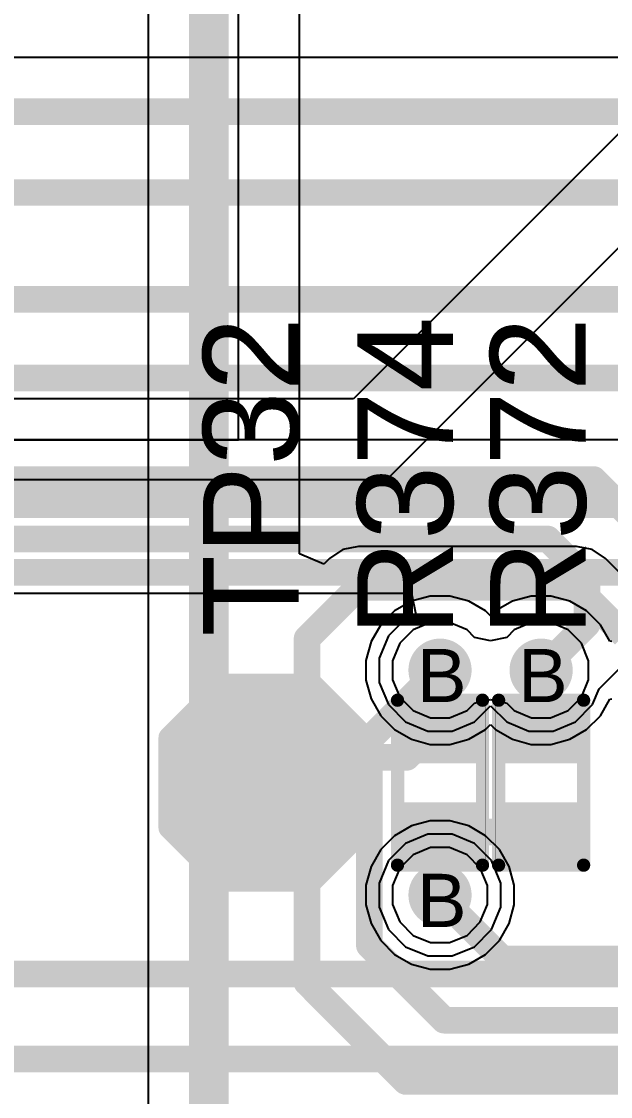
# Model space of a CAD drawing. Header units: inches. Extents: x 0 to 5379, y 0 to 5429.
# Drawn here: x 182.49 to 188.12, y 141.1 to 151.37 of the extents above; entities that cross this region are included whole.
import ezdxf

# ---------------------------------------------------------------- set-up
doc = ezdxf.new("R2010")
doc.units = ezdxf.units.IN
for name, color, linetype in [('Bottom Layer', 5, 'Continuous'), ('Bottom Solder', 6, 'Continuous'), ('Drill Drawing', 1, 'Continuous'), ('GND01', 16, 'Continuous'), ('GND02', 76, 'Continuous'), ('PWR', 156, 'Continuous'), ('SIG 01', 90, 'Continuous'), ('Top Layer', 1, 'Continuous'), ('Top Overlay', 2, 'Continuous'), ('Top Paste', 8, 'Continuous'), ('Top Solder', 216, 'Continuous'), ('Via Holes', 16, 'Continuous')]:
    doc.layers.add(name, color=color, linetype=linetype)
doc.styles.add('Arial', font='', dxfattribs={"height": 0.2})
doc.styles.get('Arial').set_extended_font_data('Arial')

# ---------------------------------------------------------------- blocks, each defined once
blk = doc.blocks.new('T__________167')
at = {"layer": 'Top Layer'}
blk.add_hatch(color=1, dxfattribs=at).paths.add_polyline_path([(0.381, 0.762), (-0.381, 0.762), (-0.762, 0.381), (-0.762, -0.381), (-0.381, -0.762), (0.381, -0.762), (0.762, -0.381), (0.762, 0.381)])
at = {"layer": 'Top Paste'}
blk.add_hatch(color=8, dxfattribs=at).paths.add_polyline_path([(0.381, 0.762), (-0.381, 0.762), (-0.762, 0.381), (-0.762, -0.381), (-0.381, -0.762), (0.381, -0.762), (0.762, -0.381), (0.762, 0.381)])
at = {"layer": 'Top Solder'}
blk.add_hatch(color=216, dxfattribs=at).paths.add_polyline_path([(0.432, 0.864), (-0.432, 0.864), (-0.864, 0.432), (-0.864, -0.432), (-0.432, -0.864), (0.432, -0.864), (0.864, -0.432), (0.864, 0.432)])
at = {"layer": 'Top Overlay'}
for points in [[(-0.432, 0.94, 0.2, 0.2, 0), (-0.94, 0.432, 0.2, 0.2, 0)], [(-0.432, 0.94, 0.2, 0.2, 0), (0.432, 0.94, 0.2, 0.2, 0)], [(0.432, 0.94, 0.2, 0.2, 0), (0.94, 0.432, 0.2, 0.2, 0)], [(-0.94, 0.432, 0.2, 0.2, 0), (-0.94, -0.432, 0.2, 0.2, 0)], [(0.94, 0.432, 0.2, 0.2, 0), (0.94, -0.432, 0.2, 0.2, 0)], [(-0.94, -0.432, 0.2, 0.2, 0), (-0.432, -0.94, 0.2, 0.2, 0)], [(0.94, -0.432, 0.2, 0.2, 0), (0.432, -0.94, 0.2, 0.2, 0)], [(-0.432, -0.94, 0.2, 0.2, 0), (0.432, -0.94, 0.2, 0.2, 0)]]:
    blk.add_lwpolyline(points, format="xyseb", dxfattribs=at)
for points in [[(-0.482, 0.94, 0.1, 0.1, 1), (-0.382, 0.94, 0.1, 0.1, 1)], [(-0.482, 0.94, 0.1, 0.1, 1), (-0.382, 0.94, 0.1, 0.1, 1)], [(0.382, 0.94, 0.1, 0.1, 1), (0.482, 0.94, 0.1, 0.1, 1)], [(0.382, 0.94, 0.1, 0.1, 1), (0.482, 0.94, 0.1, 0.1, 1)], [(-0.99, 0.432, 0.1, 0.1, 1), (-0.89, 0.432, 0.1, 0.1, 1)], [(-0.99, 0.432, 0.1, 0.1, 1), (-0.89, 0.432, 0.1, 0.1, 1)], [(0.89, 0.432, 0.1, 0.1, 1), (0.99, 0.432, 0.1, 0.1, 1)], [(0.89, 0.432, 0.1, 0.1, 1), (0.99, 0.432, 0.1, 0.1, 1)], [(-0.99, -0.432, 0.1, 0.1, 1), (-0.89, -0.432, 0.1, 0.1, 1)], [(-0.99, -0.432, 0.1, 0.1, 1), (-0.89, -0.432, 0.1, 0.1, 1)], [(0.89, -0.432, 0.1, 0.1, 1), (0.99, -0.432, 0.1, 0.1, 1)], [(0.89, -0.432, 0.1, 0.1, 1), (0.99, -0.432, 0.1, 0.1, 1)], [(-0.482, -0.94, 0.1, 0.1, 1), (-0.382, -0.94, 0.1, 0.1, 1)], [(-0.482, -0.94, 0.1, 0.1, 1), (-0.382, -0.94, 0.1, 0.1, 1)], [(0.382, -0.94, 0.1, 0.1, 1), (0.482, -0.94, 0.1, 0.1, 1)], [(0.382, -0.94, 0.1, 0.1, 1), (0.482, -0.94, 0.1, 0.1, 1)]]:
    blk.add_lwpolyline(points, format="xyseb", close=True, dxfattribs=at)
blk = doc.blocks.new('R___0402_397')
at = {"layer": 'Top Layer'}
for points in [[(-0.699, -0.318), (-0.699, 0.318), (-0.241, 0.318), (-0.241, -0.318)], [(0.241, -0.318), (0.241, 0.318), (0.699, 0.318), (0.699, -0.318)]]:
    blk.add_hatch(color=1, dxfattribs=at).paths.add_polyline_path(points)
at = {"layer": 'Top Paste'}
for points in [[(-0.699, -0.318), (-0.699, 0.318), (-0.241, 0.318), (-0.241, -0.318)], [(0.241, -0.318), (0.241, 0.318), (0.699, 0.318), (0.699, -0.318)]]:
    blk.add_hatch(color=8, dxfattribs=at).paths.add_polyline_path(points)
at = {"layer": 'Top Solder'}
for points in [[(-0.754, -0.373), (-0.754, 0.373), (-0.186, 0.373), (-0.186, -0.373)], [(0.186, -0.373), (0.186, 0.373), (0.754, 0.373), (0.754, -0.373)]]:
    blk.add_hatch(color=216, dxfattribs=at).paths.add_polyline_path(points)
at = {"layer": 'Top Overlay'}
for points in [[(-0.787, 0.406, 0.127, 0.127, 0), (0.787, 0.406, 0.127, 0.127, 0)], [(-0.787, 0.406, 0.127, 0.127, 0), (-0.787, -0.406, 0.127, 0.127, 0)], [(0.787, 0.406, 0.127, 0.127, 0), (0.787, -0.406, 0.127, 0.127, 0)], [(-0.787, -0.406, 0.127, 0.127, 0), (0.787, -0.406, 0.127, 0.127, 0)], [(-0.813, -0.432, 0.00323, 0.00323, 0), (0.813, -0.432, 0.00323, 0.00323, 0)]]:
    blk.add_lwpolyline(points, format="xyseb", dxfattribs=at)
for points in [[(-0.819, 0.406, 0.0635, 0.0635, 1), (-0.756, 0.406, 0.0635, 0.0635, 1)], [(-0.819, 0.406, 0.0635, 0.0635, 1), (-0.756, 0.406, 0.0635, 0.0635, 1)], [(0.756, 0.406, 0.0635, 0.0635, 1), (0.819, 0.406, 0.0635, 0.0635, 1)], [(0.756, 0.406, 0.0635, 0.0635, 1), (0.819, 0.406, 0.0635, 0.0635, 1)], [(-0.819, -0.406, 0.0635, 0.0635, 1), (-0.756, -0.406, 0.0635, 0.0635, 1)], [(-0.819, -0.406, 0.0635, 0.0635, 1), (-0.756, -0.406, 0.0635, 0.0635, 1)], [(0.756, -0.406, 0.0635, 0.0635, 1), (0.819, -0.406, 0.0635, 0.0635, 1)], [(0.756, -0.406, 0.0635, 0.0635, 1), (0.819, -0.406, 0.0635, 0.0635, 1)], [(-0.814, -0.432, 0.00161, 0.00161, 1), (-0.812, -0.432, 0.00161, 0.00161, 1)], [(0.812, -0.432, 0.00161, 0.00161, 1), (0.814, -0.432, 0.00161, 0.00161, 1)]]:
    blk.add_lwpolyline(points, format="xyseb", close=True, dxfattribs=at)
blk = doc.blocks.new('R___0402_399')
at = {"layer": 'Top Layer'}
for points in [[(-0.699, -0.318), (-0.699, 0.317), (-0.241, 0.317), (-0.241, -0.318)], [(0.241, -0.318), (0.241, 0.317), (0.699, 0.317), (0.699, -0.318)]]:
    blk.add_hatch(color=1, dxfattribs=at).paths.add_polyline_path(points)
at = {"layer": 'Top Paste'}
for points in [[(-0.699, -0.318), (-0.699, 0.317), (-0.241, 0.317), (-0.241, -0.318)], [(0.241, -0.318), (0.241, 0.317), (0.699, 0.317), (0.699, -0.318)]]:
    blk.add_hatch(color=8, dxfattribs=at).paths.add_polyline_path(points)
at = {"layer": 'Top Solder'}
for points in [[(-0.754, -0.373), (-0.754, 0.373), (-0.186, 0.373), (-0.186, -0.373)], [(0.186, -0.373), (0.186, 0.373), (0.754, 0.373), (0.754, -0.373)]]:
    blk.add_hatch(color=216, dxfattribs=at).paths.add_polyline_path(points)
at = {"layer": 'Top Overlay'}
for points in [[(0.787, 0.406, 0.127, 0.127, 0), (-0.787, 0.406, 0.127, 0.127, 0)], [(-0.787, -0.406, 0.127, 0.127, 0), (-0.787, 0.406, 0.127, 0.127, 0)], [(0.787, -0.406, 0.127, 0.127, 0), (0.787, 0.406, 0.127, 0.127, 0)], [(0.787, -0.406, 0.127, 0.127, 0), (-0.787, -0.406, 0.127, 0.127, 0)], [(0.813, -0.432, 0.00323, 0.00323, 0), (-0.813, -0.432, 0.00323, 0.00323, 0)]]:
    blk.add_lwpolyline(points, format="xyseb", dxfattribs=at)
for points in [[(-0.819, 0.406, 0.0635, 0.0635, 1), (-0.756, 0.406, 0.0635, 0.0635, 1)], [(-0.819, 0.406, 0.0635, 0.0635, 1), (-0.756, 0.406, 0.0635, 0.0635, 1)], [(0.756, 0.406, 0.0635, 0.0635, 1), (0.819, 0.406, 0.0635, 0.0635, 1)], [(0.756, 0.406, 0.0635, 0.0635, 1), (0.819, 0.406, 0.0635, 0.0635, 1)], [(-0.819, -0.406, 0.0635, 0.0635, 1), (-0.756, -0.406, 0.0635, 0.0635, 1)], [(-0.819, -0.406, 0.0635, 0.0635, 1), (-0.756, -0.406, 0.0635, 0.0635, 1)], [(0.756, -0.406, 0.0635, 0.0635, 1), (0.819, -0.406, 0.0635, 0.0635, 1)], [(0.756, -0.406, 0.0635, 0.0635, 1), (0.819, -0.406, 0.0635, 0.0635, 1)], [(-0.814, -0.432, 0.00161, 0.00161, 1), (-0.812, -0.432, 0.00161, 0.00161, 1)], [(0.812, -0.432, 0.00161, 0.00161, 1), (0.814, -0.432, 0.00161, 0.00161, 1)]]:
    blk.add_lwpolyline(points, format="xyseb", close=True, dxfattribs=at)

msp = doc.modelspace()

# ---------------------------------------------------------------- hatches: boundary and pattern name
at = {"layer": 'Bottom Layer'}
h = msp.add_hatch(color=5, dxfattribs=at)
edge = h.paths.add_edge_path()
edge.add_arc((186.491, 145.172), 0.2, 0, 360)
h = msp.add_hatch(color=5, dxfattribs=at)
edge = h.paths.add_edge_path()
edge.add_arc((187.457, 145.172), 0.2, 0, 360)
h = msp.add_hatch(color=5, dxfattribs=at)
edge = h.paths.add_edge_path()
edge.add_arc((186.491, 143.025), 0.2, 0, 360)
at = {"layer": 'Bottom Solder'}
h = msp.add_hatch(color=6, dxfattribs=at)
edge = h.paths.add_edge_path()
edge.add_arc((186.491, 145.172), 0.302, 0, 360)
h = msp.add_hatch(color=6, dxfattribs=at)
edge = h.paths.add_edge_path()
edge.add_arc((187.457, 145.172), 0.302, 0, 360)
h = msp.add_hatch(color=6, dxfattribs=at)
edge = h.paths.add_edge_path()
edge.add_arc((186.491, 143.025), 0.302, 0, 360)
at = {"layer": 'GND01'}
h = msp.add_hatch(color=16, dxfattribs=at)
edge = h.paths.add_edge_path()
edge.add_arc((186.491, 145.172), 0.2, 0, 360)
h = msp.add_hatch(color=16, dxfattribs=at)
edge = h.paths.add_edge_path()
edge.add_arc((187.457, 145.172), 0.2, 0, 360)
h = msp.add_hatch(color=16, dxfattribs=at)
edge = h.paths.add_edge_path()
edge.add_arc((186.491, 143.025), 0.2, 0, 360)
at = {"layer": 'GND02'}
h = msp.add_hatch(color=76, dxfattribs=at)
edge = h.paths.add_edge_path()
edge.add_arc((186.491, 145.172), 0.2, 0, 360)
h = msp.add_hatch(color=76, dxfattribs=at)
edge = h.paths.add_edge_path()
edge.add_arc((187.457, 145.172), 0.2, 0, 360)
h = msp.add_hatch(color=76, dxfattribs=at)
edge = h.paths.add_edge_path()
edge.add_arc((186.491, 143.025), 0.2, 0, 360)
at = {"layer": 'PWR'}
h = msp.add_hatch(color=156, dxfattribs=at)
edge = h.paths.add_edge_path()
edge.add_arc((186.491, 145.172), 0.2, 0, 360)
h = msp.add_hatch(color=156, dxfattribs=at)
edge = h.paths.add_edge_path()
edge.add_arc((187.457, 145.172), 0.2, 0, 360)
h = msp.add_hatch(color=156, dxfattribs=at)
edge = h.paths.add_edge_path()
edge.add_arc((186.491, 143.025), 0.2, 0, 360)
at = {"layer": 'SIG 01'}
h = msp.add_hatch(color=90, dxfattribs=at)
edge = h.paths.add_edge_path()
edge.add_arc((186.491, 145.172), 0.2, 0, 360)
h = msp.add_hatch(color=90, dxfattribs=at)
edge = h.paths.add_edge_path()
edge.add_arc((187.457, 145.172), 0.2, 0, 360)
h = msp.add_hatch(color=90, dxfattribs=at)
edge = h.paths.add_edge_path()
edge.add_arc((186.491, 143.025), 0.2, 0, 360)
at = {"layer": 'Top Layer'}
h = msp.add_hatch(color=1, dxfattribs=at)
edge = h.paths.add_edge_path()
edge.add_arc((186.491, 145.172), 0.2, 0, 360)
h = msp.add_hatch(color=1, dxfattribs=at)
edge = h.paths.add_edge_path()
edge.add_arc((187.457, 145.172), 0.2, 0, 360)
h = msp.add_hatch(color=1, dxfattribs=at)
edge = h.paths.add_edge_path()
edge.add_arc((186.491, 143.025), 0.2, 0, 360)
at = {"layer": 'Top Solder'}
h = msp.add_hatch(color=216, dxfattribs=at)
edge = h.paths.add_edge_path()
edge.add_arc((186.491, 145.172), 0.302, 0, 360)
h = msp.add_hatch(color=216, dxfattribs=at)
edge = h.paths.add_edge_path()
edge.add_arc((187.457, 145.172), 0.302, 0, 360)
h = msp.add_hatch(color=216, dxfattribs=at)
edge = h.paths.add_edge_path()
edge.add_arc((186.491, 143.025), 0.302, 0, 360)
at = {"layer": 'Via Holes'}
h = msp.add_hatch(color=7, dxfattribs=at)
edge = h.paths.add_edge_path()
edge.add_arc((186.491, 145.172), 0.1, 0, 360)
h = msp.add_hatch(color=7, dxfattribs=at)
edge = h.paths.add_edge_path()
edge.add_arc((187.457, 145.172), 0.1, 0, 360)
h = msp.add_hatch(color=7, dxfattribs=at)
edge = h.paths.add_edge_path()
edge.add_arc((186.491, 143.025), 0.1, 0, 360)

# ---------------------------------------------------------------- linework, layer by layer
at = {"layer": 'Bottom Layer'}
for p, q in [((189.96, 152.058), (185.664, 147.762)), ((185.982, 146.993), (190.729, 151.74)), ((185.664, 147.762), (135.367, 147.762)), ((135.048, 146.993), (185.982, 146.993)), ((186.398, 145.88), (186.218, 145.831)), ((186.585, 145.88), (186.398, 145.88)), ((186.765, 145.831), (186.585, 145.88)), ((187.363, 145.88), (187.183, 145.831)), ((187.55, 145.88), (187.363, 145.88)), ((187.73, 145.831), (187.55, 145.88)), ((186.218, 145.831), (186.057, 145.738)), ((186.926, 145.738), (186.765, 145.831)), ((187.183, 145.831), (187.022, 145.738)), ((187.891, 145.738), (187.73, 145.831)), ((186.057, 145.738), (185.925, 145.606)), ((186.974, 145.69), (186.926, 145.738)), ((187.022, 145.738), (186.974, 145.69)), ((188.023, 145.606), (187.891, 145.738)), ((185.925, 145.606), (185.832, 145.445)), ((188.114, 145.45), (188.023, 145.606)), ((188.134, 145.445), (188.114, 145.45)), ((185.832, 145.445), (185.783, 145.265)), ((185.783, 145.265), (185.783, 145.078)), ((185.783, 145.078), (185.832, 144.898)), ((185.832, 144.898), (185.925, 144.737)), ((188.023, 144.737), (188.114, 144.894)), ((188.114, 144.894), (188.134, 144.898)), ((185.925, 144.737), (186.057, 144.605)), ((187.891, 144.605), (188.023, 144.737)), ((186.926, 144.605), (186.974, 144.653)), ((186.974, 144.653), (187.022, 144.605)), ((186.057, 144.605), (186.218, 144.512)), ((186.765, 144.512), (186.926, 144.605)), ((187.022, 144.605), (187.183, 144.512)), ((187.73, 144.512), (187.891, 144.605)), ((186.218, 144.512), (186.398, 144.464)), ((186.398, 144.464), (186.585, 144.464)), ((186.585, 144.464), (186.765, 144.512)), ((187.183, 144.512), (187.363, 144.464)), ((187.363, 144.464), (187.55, 144.464)), ((187.55, 144.464), (187.73, 144.512)), ((186.398, 143.733), (186.218, 143.685)), ((186.585, 143.733), (186.398, 143.733)), ((186.765, 143.685), (186.585, 143.733)), ((186.218, 143.685), (186.057, 143.591)), ((186.926, 143.591), (186.765, 143.685)), ((186.057, 143.591), (185.925, 143.46)), ((187.058, 143.46), (186.926, 143.591)), ((185.925, 143.46), (185.832, 143.298)), ((187.151, 143.298), (187.058, 143.46)), ((185.832, 143.298), (185.783, 143.118)), ((187.199, 143.118), (187.151, 143.298)), ((185.783, 143.118), (185.783, 142.932)), ((187.199, 142.932), (187.199, 143.118)), ((185.783, 142.932), (185.832, 142.752)), ((187.151, 142.752), (187.199, 142.932)), ((185.832, 142.752), (185.925, 142.59)), ((187.058, 142.59), (187.151, 142.752)), ((185.925, 142.59), (186.057, 142.458)), ((186.926, 142.458), (187.058, 142.59)), ((186.057, 142.458), (186.218, 142.365)), ((186.765, 142.365), (186.926, 142.458)), ((186.218, 142.365), (186.398, 142.317)), ((186.398, 142.317), (186.585, 142.317)), ((186.585, 142.317), (186.765, 142.365))]:
    msp.add_line(p, q, dxfattribs=at)
at = {"layer": 'GND01'}
for p, q in [((186.234, 145.557), (186.107, 145.429)), ((186.401, 145.626), (186.234, 145.557)), ((186.582, 145.626), (186.401, 145.626)), ((186.749, 145.557), (186.582, 145.626)), ((186.82, 145.485), (186.749, 145.557)), ((187.2, 145.557), (187.128, 145.485)), ((187.366, 145.626), (187.2, 145.557)), ((187.547, 145.626), (187.366, 145.626)), ((187.714, 145.557), (187.547, 145.626)), ((187.842, 145.429), (187.714, 145.557)), ((186.974, 145.451), (186.82, 145.485)), ((187.128, 145.485), (186.974, 145.451)), ((186.107, 145.429), (186.037, 145.262)), ((187.911, 145.262), (187.842, 145.429)), ((186.037, 145.262), (186.037, 145.081)), ((187.911, 145.081), (187.911, 145.262)), ((186.037, 145.081), (186.107, 144.914)), ((187.842, 144.914), (187.911, 145.081)), ((186.107, 144.914), (186.234, 144.787)), ((186.749, 144.787), (186.82, 144.858)), ((186.82, 144.858), (186.974, 144.893)), ((186.974, 144.893), (187.128, 144.858)), ((187.128, 144.858), (187.2, 144.787)), ((187.714, 144.787), (187.842, 144.914)), ((186.234, 144.787), (186.401, 144.718)), ((186.582, 144.718), (186.749, 144.787)), ((187.2, 144.787), (187.366, 144.718)), ((187.547, 144.718), (187.714, 144.787)), ((186.401, 144.718), (186.582, 144.718)), ((187.366, 144.718), (187.547, 144.718)), ((186.234, 143.41), (186.107, 143.282)), ((186.401, 143.479), (186.234, 143.41)), ((186.582, 143.479), (186.401, 143.479)), ((186.749, 143.41), (186.582, 143.479)), ((186.876, 143.282), (186.749, 143.41)), ((186.107, 143.282), (186.037, 143.115)), ((186.945, 143.115), (186.876, 143.282)), ((186.037, 143.115), (186.037, 142.935)), ((186.945, 142.935), (186.945, 143.115)), ((186.037, 142.935), (186.107, 142.768)), ((186.876, 142.768), (186.945, 142.935)), ((186.107, 142.768), (186.234, 142.64)), ((186.749, 142.64), (186.876, 142.768)), ((186.234, 142.64), (186.401, 142.571)), ((186.582, 142.571), (186.749, 142.64)), ((186.401, 142.571), (186.582, 142.571))]:
    msp.add_line(p, q, dxfattribs=at)
at = {"layer": 'GND02'}
for p, q in [((186.234, 145.557), (186.107, 145.429)), ((186.401, 145.626), (186.234, 145.557)), ((186.582, 145.626), (186.401, 145.626)), ((186.749, 145.557), (186.582, 145.626)), ((186.82, 145.485), (186.749, 145.557)), ((187.2, 145.557), (187.128, 145.485)), ((187.366, 145.626), (187.2, 145.557)), ((187.547, 145.626), (187.366, 145.626)), ((187.714, 145.557), (187.547, 145.626)), ((187.842, 145.429), (187.714, 145.557)), ((186.974, 145.451), (186.82, 145.485)), ((187.128, 145.485), (186.974, 145.451)), ((186.107, 145.429), (186.037, 145.262)), ((187.911, 145.262), (187.842, 145.429)), ((186.037, 145.262), (186.037, 145.081)), ((187.911, 145.081), (187.911, 145.262)), ((186.037, 145.081), (186.107, 144.914)), ((187.842, 144.914), (187.911, 145.081)), ((186.107, 144.914), (186.234, 144.787)), ((186.749, 144.787), (186.82, 144.858)), ((186.82, 144.858), (186.974, 144.893)), ((186.974, 144.893), (187.128, 144.858)), ((187.128, 144.858), (187.2, 144.787)), ((187.714, 144.787), (187.842, 144.914)), ((186.234, 144.787), (186.401, 144.718)), ((186.582, 144.718), (186.749, 144.787)), ((187.2, 144.787), (187.366, 144.718)), ((187.547, 144.718), (187.714, 144.787)), ((186.401, 144.718), (186.582, 144.718)), ((187.366, 144.718), (187.547, 144.718)), ((186.234, 143.41), (186.107, 143.282)), ((186.401, 143.479), (186.234, 143.41)), ((186.582, 143.479), (186.401, 143.479)), ((186.749, 143.41), (186.582, 143.479)), ((186.876, 143.282), (186.749, 143.41)), ((186.107, 143.282), (186.037, 143.115)), ((186.945, 143.115), (186.876, 143.282)), ((186.037, 143.115), (186.037, 142.935)), ((186.945, 142.935), (186.945, 143.115)), ((186.037, 142.935), (186.107, 142.768)), ((186.876, 142.768), (186.945, 142.935)), ((186.107, 142.768), (186.234, 142.64)), ((186.749, 142.64), (186.876, 142.768)), ((186.234, 142.64), (186.401, 142.571)), ((186.582, 142.571), (186.749, 142.64)), ((186.401, 142.571), (186.582, 142.571))]:
    msp.add_line(p, q, dxfattribs=at)
at = {"layer": 'PWR'}
for p, q in [((183.701, 194.103), (183.701, 136.299)), ((185.148, 146.282), (185.148, 159.69)), ((185.382, 146.185), (185.148, 146.282)), ((185.562, 146.323), (185.436, 146.239)), ((185.711, 146.353), (185.562, 146.323)), ((187.796, 146.353), (185.711, 146.353)), ((187.945, 146.323), (187.796, 146.353)), ((188.071, 146.239), (187.945, 146.323)), ((185.436, 146.239), (185.382, 146.185)), ((188.528, 145.782), (188.071, 146.239))]:
    msp.add_line(p, q, dxfattribs=at)
for points in [[(184.282, 136.601, 0.381, 0.381, 0), (184.282, 160.299, 0.381, 0.381, 0)], [(185.221, 145.474, 0.254, 0.254, 0), (185.711, 145.964, 0.254, 0.254, 0)], [(185.711, 145.964, 0.254, 0.254, 0), (187.796, 145.964, 0.254, 0.254, 0)], [(187.796, 145.964, 0.254, 0.254, 0), (188.253, 145.507, 0.254, 0.254, 0)], [(185.221, 142.189, 0.254, 0.254, 0), (185.221, 145.474, 0.254, 0.254, 0)], [(185.815, 144.511, 0.254, 0.254, 0), (186.475, 145.172, 0.254, 0.254, 0)], [(185.815, 142.545, 0.254, 0.254, 0), (185.815, 144.511, 0.254, 0.254, 0)], [(186.475, 143.025, 0.254, 0.254, 0), (187.087, 142.414, 0.254, 0.254, 0)], [(185.815, 142.545, 0.254, 0.254, 0), (186.53, 141.83, 0.254, 0.254, 0)], [(187.087, 142.414, 0.254, 0.254, 0), (214.392, 142.414, 0.254, 0.254, 0)], [(185.221, 142.189, 0.254, 0.254, 0), (186.164, 141.245, 0.254, 0.254, 0)], [(186.53, 141.83, 0.254, 0.254, 0), (214.701, 141.83, 0.254, 0.254, 0)], [(186.164, 141.245, 0.254, 0.254, 0), (215.042, 141.245, 0.254, 0.254, 0)]]:
    msp.add_lwpolyline(points, format="xyseb", dxfattribs=at)
for points in [[(185.648, 145.964, 0.127, 0.127, 1), (185.775, 145.964, 0.127, 0.127, 1)], [(185.648, 145.964, 0.127, 0.127, 1), (185.775, 145.964, 0.127, 0.127, 1)], [(187.733, 145.964, 0.127, 0.127, 1), (187.86, 145.964, 0.127, 0.127, 1)], [(187.733, 145.964, 0.127, 0.127, 1), (187.86, 145.964, 0.127, 0.127, 1)], [(185.157, 145.474, 0.127, 0.127, 1), (185.284, 145.474, 0.127, 0.127, 1)], [(185.157, 145.474, 0.127, 0.127, 1), (185.284, 145.474, 0.127, 0.127, 1)], [(186.412, 145.172, 0.127, 0.127, 1), (186.539, 145.172, 0.127, 0.127, 1)], [(185.752, 144.511, 0.127, 0.127, 1), (185.879, 144.511, 0.127, 0.127, 1)], [(185.752, 144.511, 0.127, 0.127, 1), (185.879, 144.511, 0.127, 0.127, 1)], [(186.412, 143.025, 0.127, 0.127, 1), (186.539, 143.025, 0.127, 0.127, 1)], [(185.752, 142.545, 0.127, 0.127, 1), (185.879, 142.545, 0.127, 0.127, 1)], [(185.752, 142.545, 0.127, 0.127, 1), (185.879, 142.545, 0.127, 0.127, 1)], [(187.023, 142.414, 0.127, 0.127, 1), (187.15, 142.414, 0.127, 0.127, 1)], [(187.023, 142.414, 0.127, 0.127, 1), (187.15, 142.414, 0.127, 0.127, 1)], [(185.157, 142.189, 0.127, 0.127, 1), (185.284, 142.189, 0.127, 0.127, 1)], [(185.157, 142.189, 0.127, 0.127, 1), (185.284, 142.189, 0.127, 0.127, 1)], [(186.467, 141.83, 0.127, 0.127, 1), (186.594, 141.83, 0.127, 0.127, 1)], [(186.467, 141.83, 0.127, 0.127, 1), (186.594, 141.83, 0.127, 0.127, 1)], [(186.101, 141.245, 0.127, 0.127, 1), (186.228, 141.245, 0.127, 0.127, 1)], [(186.101, 141.245, 0.127, 0.127, 1), (186.228, 141.245, 0.127, 0.127, 1)]]:
    msp.add_lwpolyline(points, format="xyseb", close=True, dxfattribs=at)
at = {"layer": 'SIG 01'}
for p, q in [((209.047, 151.022), (146.179, 151.022)), ((142.902, 145.907), (186.218, 145.907)), ((186.218, 145.907), (186.259, 145.704)), ((186.162, 145.664), (185.999, 145.501)), ((186.259, 145.704), (186.162, 145.664)), ((185.999, 145.501), (185.91, 145.287)), ((185.91, 145.287), (185.91, 145.056)), ((188.012, 144.995), (188.206, 145.189)), ((185.91, 145.056), (185.999, 144.843)), ((187.949, 144.843), (188.012, 144.995)), ((185.999, 144.843), (186.162, 144.679)), ((186.821, 144.679), (186.974, 144.833)), ((186.974, 144.833), (187.128, 144.679)), ((187.786, 144.679), (187.949, 144.843)), ((186.162, 144.679), (186.376, 144.591)), ((186.607, 144.591), (186.821, 144.679)), ((187.128, 144.679), (187.341, 144.591)), ((187.572, 144.591), (187.786, 144.679)), ((186.376, 144.591), (186.607, 144.591)), ((187.341, 144.591), (187.572, 144.591)), ((186.376, 143.606), (186.162, 143.517)), ((186.607, 143.606), (186.376, 143.606)), ((186.821, 143.517), (186.607, 143.606)), ((186.162, 143.517), (185.999, 143.354)), ((186.984, 143.354), (186.821, 143.517)), ((185.999, 143.354), (185.91, 143.14)), ((187.072, 143.14), (186.984, 143.354)), ((185.91, 143.14), (185.91, 142.909)), ((187.072, 142.909), (187.072, 143.14)), ((185.91, 142.909), (185.999, 142.696)), ((186.984, 142.696), (187.072, 142.909)), ((185.999, 142.696), (186.162, 142.532)), ((186.821, 142.532), (186.984, 142.696)), ((186.162, 142.532), (186.376, 142.444)), ((186.607, 142.444), (186.821, 142.532)), ((186.376, 142.444), (186.607, 142.444))]:
    msp.add_line(p, q, dxfattribs=at)
for points in [[(145.964, 150.504, 0.254, 0.254, 0), (209.047, 150.504, 0.254, 0.254, 0)], [(145.634, 149.733, 0.254, 0.254, 0), (208.938, 149.733, 0.254, 0.254, 0)], [(144.597, 148.714, 0.254, 0.254, 0), (198.308, 148.714, 0.254, 0.254, 0)], [(144.504, 147.962, 0.254, 0.254, 0), (198.12, 147.962, 0.254, 0.254, 0)], [(143.189, 146.993, 0.254, 0.254, 0), (187.959, 146.993, 0.254, 0.254, 0)], [(187.959, 146.993, 0.254, 0.254, 0), (188.518, 146.434, 0.254, 0.254, 0)], [(142.902, 146.425, 0.254, 0.254, 0), (187.521, 146.425, 0.254, 0.254, 0)], [(187.521, 146.425, 0.254, 0.254, 0), (187.895, 146.051, 0.254, 0.254, 0)], [(187.895, 145.61, 0.254, 0.254, 0), (187.895, 146.051, 0.254, 0.254, 0)], [(187.457, 145.172, 0.254, 0.254, 0), (187.895, 145.61, 0.254, 0.254, 0)]]:
    msp.add_lwpolyline(points, format="xyseb", dxfattribs=at)
for points in [[(187.895, 146.993, 0.127, 0.127, 1), (188.022, 146.993, 0.127, 0.127, 1)], [(187.895, 146.993, 0.127, 0.127, 1), (188.022, 146.993, 0.127, 0.127, 1)], [(187.457, 146.425, 0.127, 0.127, 1), (187.584, 146.425, 0.127, 0.127, 1)], [(187.457, 146.425, 0.127, 0.127, 1), (187.584, 146.425, 0.127, 0.127, 1)], [(187.832, 146.051, 0.127, 0.127, 1), (187.959, 146.051, 0.127, 0.127, 1)], [(187.832, 146.051, 0.127, 0.127, 1), (187.959, 146.051, 0.127, 0.127, 1)], [(187.832, 145.61, 0.127, 0.127, 1), (187.959, 145.61, 0.127, 0.127, 1)], [(187.832, 145.61, 0.127, 0.127, 1), (187.959, 145.61, 0.127, 0.127, 1)], [(187.393, 145.172, 0.127, 0.127, 1), (187.52, 145.172, 0.127, 0.127, 1)]]:
    msp.add_lwpolyline(points, format="xyseb", close=True, dxfattribs=at)
at = {"layer": 'Top Layer'}
for p, q in [((184.566, 147.371), (184.566, 157.048)), ((184.566, 147.371), (184.566, 155.307)), ((301.981, 147.371), (0.381, 147.371)), ((166.425, 147.371), (184.566, 147.371)), ((184.743, 147.371), (184.566, 147.371)), ((217.347, 147.371), (184.743, 147.371))]:
    msp.add_line(p, q, dxfattribs=at)
for points in [[(178.053, 146.751, 0.254, 0.254, 0), (189.308, 146.751, 0.254, 0.254, 0)], [(177.695, 146.106, 0.254, 0.254, 0), (188.987, 146.106, 0.254, 0.254, 0)], [(186.491, 144.568, 0.254, 0.254, 0), (186.491, 145.172, 0.254, 0.254, 0)], [(187.457, 144.568, 0.254, 0.254, 0), (187.457, 145.172, 0.254, 0.254, 0)], [(186.174, 144.34, 0.254, 0.254, 0), (186.403, 144.568, 0.254, 0.254, 0)], [(186.403, 144.568, 0.254, 0.254, 0), (186.491, 144.568, 0.254, 0.254, 0)], [(184.841, 144.098, 0.254, 0.254, 0), (185.083, 144.34, 0.254, 0.254, 0)], [(185.083, 144.34, 0.254, 0.254, 0), (186.174, 144.34, 0.254, 0.254, 0)], [(186.491, 143.628, 0.254, 0.254, 0), (187.457, 143.628, 0.254, 0.254, 0)], [(186.491, 143.025, 0.254, 0.254, 0), (186.491, 143.628, 0.254, 0.254, 0)], [(179.686, 142.271, 0.254, 0.254, 0), (204.012, 142.271, 0.254, 0.254, 0)], [(179.214, 141.46, 0.254, 0.254, 0), (200.77, 141.46, 0.254, 0.254, 0)]]:
    msp.add_lwpolyline(points, format="xyseb", dxfattribs=at)
for points in [[(186.428, 145.172, 0.127, 0.127, 1), (186.555, 145.172, 0.127, 0.127, 1)], [(187.393, 145.172, 0.127, 0.127, 1), (187.52, 145.172, 0.127, 0.127, 1)], [(186.339, 144.568, 0.127, 0.127, 1), (186.466, 144.568, 0.127, 0.127, 1)], [(186.339, 144.568, 0.127, 0.127, 1), (186.466, 144.568, 0.127, 0.127, 1)], [(186.428, 144.568, 0.127, 0.127, 1), (186.555, 144.568, 0.127, 0.127, 1)], [(186.428, 144.568, 0.127, 0.127, 1), (186.555, 144.568, 0.127, 0.127, 1)], [(187.393, 144.568, 0.127, 0.127, 1), (187.52, 144.568, 0.127, 0.127, 1)], [(185.019, 144.34, 0.127, 0.127, 1), (185.146, 144.34, 0.127, 0.127, 1)], [(185.019, 144.34, 0.127, 0.127, 1), (185.146, 144.34, 0.127, 0.127, 1)], [(186.11, 144.34, 0.127, 0.127, 1), (186.237, 144.34, 0.127, 0.127, 1)], [(186.11, 144.34, 0.127, 0.127, 1), (186.237, 144.34, 0.127, 0.127, 1)], [(184.778, 144.098, 0.127, 0.127, 1), (184.905, 144.098, 0.127, 0.127, 1)], [(186.428, 143.628, 0.127, 0.127, 1), (186.555, 143.628, 0.127, 0.127, 1)], [(186.428, 143.628, 0.127, 0.127, 1), (186.555, 143.628, 0.127, 0.127, 1)], [(187.393, 143.628, 0.127, 0.127, 1), (187.52, 143.628, 0.127, 0.127, 1)], [(186.428, 143.025, 0.127, 0.127, 1), (186.555, 143.025, 0.127, 0.127, 1)]]:
    msp.add_lwpolyline(points, format="xyseb", close=True, dxfattribs=at)

# ---------------------------------------------------------------- block references
for name, p, rotation in [('T__________167', (184.841, 144.098), 90), ('R___0402_397', (186.491, 144.098), 90), ('R___0402_399', (187.457, 144.098), 270)]:
    msp.add_blockref(name, p, dxfattribs=dict(rotation=rotation))

# ---------------------------------------------------------------- texts
at = {"layer": 'Drill Drawing', "style": 'Arial'}
for p in [(186.271, 144.867), (187.237, 144.867), (186.271, 142.72)]:
    msp.add_text('B', height=0.508, dxfattribs=at).set_placement(p)
at = {"layer": 'Top Overlay', "style": 'Arial'}
for s, p in [('TP32', (185.14, 145.492)), ('R374', (186.614, 145.492)), ('R372', (187.884, 145.492))]:
    msp.add_text(s, height=0.9144, rotation=90, dxfattribs=at).set_placement(p)

doc.saveas('drawing.dxf')
